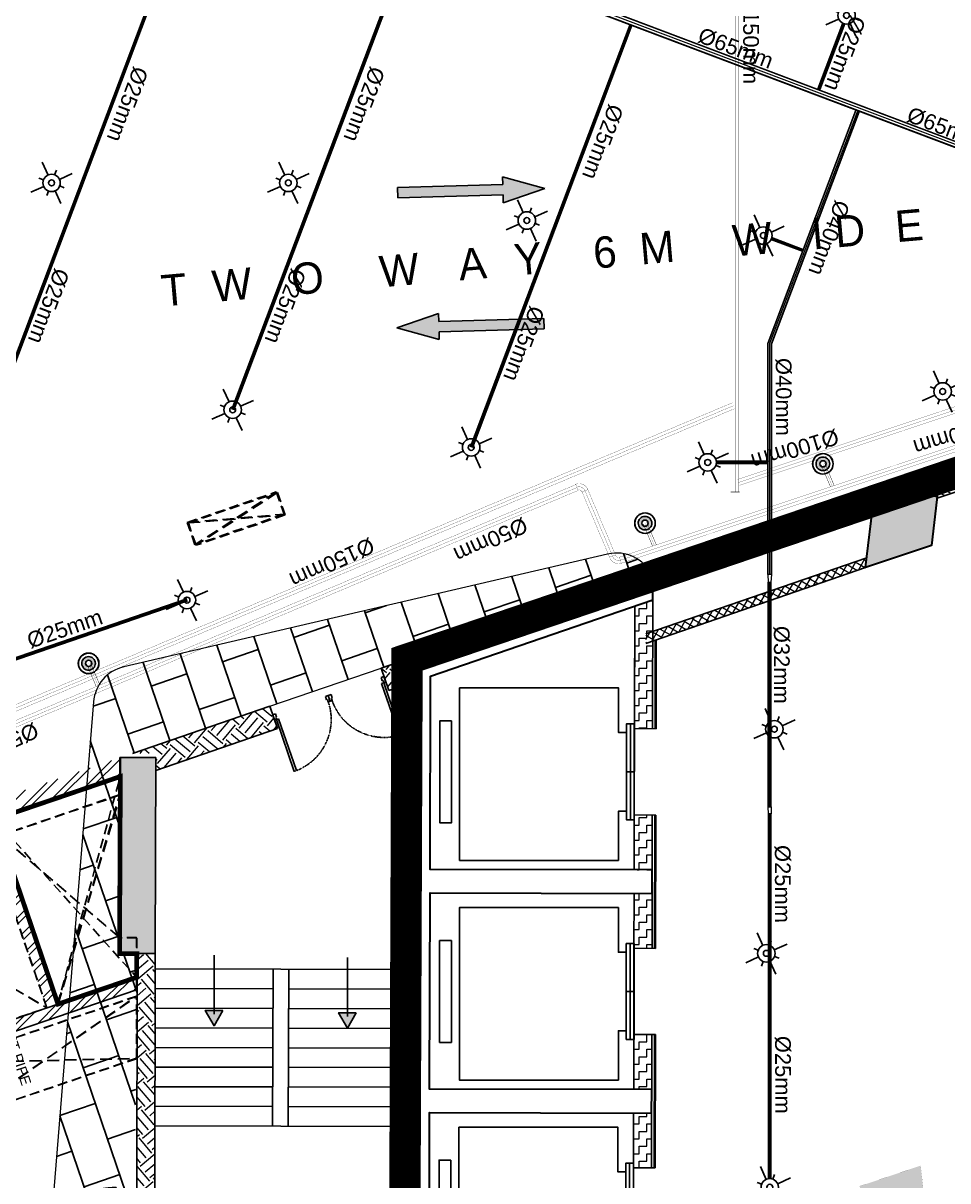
# Model space of a CAD drawing. Header units: inches. Extents: x 257070 to 799932, y -17980 to 269260.
# Drawn here: x 292529 to 304313, y 64917 to 79677 of the extents above; entities that cross this region are included whole.
import ezdxf

# ---------------------------------------------------------------- set-up
doc = ezdxf.new("R2010")
doc.units = ezdxf.units.IN
doc.header["$MEASUREMENT"] = 0
for name, pattern in [('Basement 1floor plan$0$CENTERX2', [4, 2.5, -0.5, 0.5, -0.5]), ('CB_B2_AP$0$Str_00-04$0$HIDDEN4', [2.38125, 1.5875, -0.79375]), ('DASHED', [0.75, 0.5, -0.25]), ('HIDDEN', [0.375, 0.25, -0.125])]:
    doc.linetypes.add(name, pattern=pattern)
for name, color, linetype, lineweight in [('0-AES-DIM', 7, 'Continuous', 5), ('0-AES-F-SPRINKLER PIPE', 10, 'Continuous', 15), ('0-aes-FF-Sprinkler Header', 5, 'Continuous', 0), ('04--HATCH-0', 253, 'Continuous', 13), ('F--BRICKWALL HATCH', 252, 'Continuous', 20), ('M--TILING-1', 8, 'Continuous', 0), ('M--TILING-2', 252, 'Continuous', 18), ('Q--KERBS-0', 1, 'Continuous', 20), ('TEXT', 7, 'Continuous', 0)]:
    doc.layers.add(name, color=color, linetype=linetype, lineweight=lineweight)
doc.layers.add('0-AES-F-HYDRANT PIPE', color=7, linetype='Continuous', lineweight=15, true_color=0xf57247)
for name, color, linetype in [('0-AES-F-SPRINKLER', 10, 'Continuous'), ('0-aes-ff Nozzel', 30, 'Continuous'), ('0-aes-water curtan pipe', 200, 'Continuous'), ('basement-1 r.c.c.$0$DSP_R.C.C.', 1, 'Continuous'), ('basement-1 r.c.c.$0$DSP_R.C.C. HATCH', 253, 'Continuous'), ('basement1_AP$0$A-_DOOR----_E-N-', 2, 'Continuous'), ('basement1_AP$0$A-_ROAD----_E-_-', 2, 'Continuous'), ('CC_B2_AP$0$A-_RCON----_E-N-', 6, 'Continuous'), ('CLADDING', 132, 'Continuous'), ('DSP_ GROUND CUTOUT', 7, 'Continuous'), ('DSP_CUT-OUT', 252, 'Continuous'), ('DSP_DOOR', 8, 'Continuous'), ('DSP_LIFT CAR', 251, 'Continuous'), ('DSP_MISCELANEOUS', 252, 'Continuous'), ('DSP_WALL', 7, 'Continuous'), ('DSP_WALL HATCH', 8, 'Continuous'), ('ELE', 141, 'Continuous'), ('TILE-2', 33, 'Continuous')]:
    doc.layers.add(name, color=color, linetype=linetype)
doc.styles.get("Standard").update_dxf_attribs({"font": 'arial.ttf'})
doc.styles.add('TEXT style 175', font='GOTHIC.TTF')
doc.dimstyles.new('ISO-25', dxfattribs={"dimtxt": 2.5, "dimasz": 2.5, "dimexe": 1.25, "dimexo": 0.625, "dimtad": 1, "dimtxsty": 'Standard', "dimcen": 2.5, "dimadec": 0, "dimazin": 0, "dimtfac": 1, "dimtmove": 0, "dimatfit": 3, "dimfxl": 1, "dimarcsym": 0})
pattern_1 = [(71.075853, (604176.1, -512682.06), (-59.210509, 120.99273), [95.25, -95.25]), (161.075853, (604206.99, -512591.96), (-120.99273, -59.210509), [95.25, -95.25])]
pattern_2 = [(121.075853, (604176.1, -512682.06), (-348.654906, 86.43932), [254, -254]), (121.075853, (604094.52, -512731.23), (-348.654906, 86.43932), [254, -254]), (121.075853, (604012.94, -512780.4), (-348.654906, 86.43932), [254, -254]), (211.075853, (603969.36, -512769.6), (-86.43932, -348.654906), [254, -254]), (211.075853, (603920.2, -512688), (-86.43932, -348.654906), [254, -254]), (211.075853, (603871.03, -512606.43), (-86.43932, -348.654906), [254, -254])]

# ---------------------------------------------------------------- blocks, each defined once
blk = doc.blocks.new('CB_B2_AP$0$Str_00-04$0$Door-914')
at = {"layer": 'DSP_DOOR'}
for p, q in [((422, 914), (422, -16)), ((462, -16), (462, 914)), ((-468, -16), (-503, -16)), ((-503, -116), (-503, -16)), ((-503, -116), (-453, -116)), ((-468, -56), (-468, -16)), ((-468, -56), (-453, -56)), ((-453, -116), (-453, -56)), ((422, -16), (462, -16)), ((462, -56), (447, -56)), ((447, -116), (447, -56)), ((497, -116), (447, -116)), ((462, -56), (462, -16)), ((462, -16), (497, -16)), ((497, -16), (497, -116))]:
    blk.add_line(p, q, dxfattribs=at)
at = {"layer": 'DSP_DOOR', "linetype": 'CB_B2_AP$0$Str_00-04$0$HIDDEN4', "ltscale": 0.05, "extrusion": (0, 0, -1)}
blk.add_ellipse((462, -16), major_axis=(-658, 658), ratio=1, start_param=-0.785398, end_param=0.785398, dxfattribs=at)
blk = doc.blocks.new('CE_B1_AP$0$P-Lift')
at = {"layer": 'DSP_LIFT CAR'}
for points in [[(-41486, 62598), (-41486, 62748), (-42786, 62748), (-42786, 62598), (-41486, 62598)], [(-43265, 60470), (-43265, 62496), (-42536, 62496), (-42536, 62496), (-41736, 62496), (-41736, 62496), (-41067, 62496), (-41067, 60470), (-41636, 60470), (-41636, 60370), (-42636, 60370), (-42636, 60470), (-43265, 60470)]]:
    blk.add_lwpolyline(points, dxfattribs=at)
at = {"layer": 'DSP_LIFT CAR', "elevation": 0}
for points in [[(-42135, 60320), (-42746, 60320), (-42746, 60370), (-42135, 60370), (-42135, 60320)], [(-41526, 60320), (-42135, 60320), (-42135, 60370), (-41526, 60370), (-41526, 60320)], [(-42135, 60270), (-42746, 60270), (-42746, 60320), (-42135, 60320), (-42135, 60270)], [(-41526, 60270), (-42135, 60270), (-42135, 60320), (-41526, 60320), (-41526, 60270)]]:
    blk.add_lwpolyline(points, dxfattribs=at)
blk = doc.blocks.new('A$C74B46BF2')
at = {"layer": '04--HATCH-0', "ltscale": 0.1}
h = blk.add_hatch(dxfattribs=at)
h.set_pattern_fill('NET', color=8, scale=25, angle=131.0759, style=0)
h.set_pattern_definition([(131.075853, (604176.1, -512682.06), (-59.83608, -52.153947), []), (221.075853, (604176.1, -512682.06), (52.153947, -59.83608), [])])
h.paths.add_polyline_path([(-17917, 9029), (-17802, 8989), (-17809, 11953), (-17924, 12008)])
h = blk.add_hatch(dxfattribs=at)
h.set_pattern_fill('NET', color=8, scale=25, angle=131.0759, style=0)
h.set_pattern_definition([(131.075853, (604858.23, -513011.14), (-59.83608, -52.153947), []), (221.075853, (604858.23, -513011.14), (52.153947, -59.83608), [])])
h.paths.add_polyline_path([(-17235, 8700), (-17120, 8660), (-17127, 11624), (-17242, 11679)])
at = {"layer": 'basement-1 r.c.c.$0$DSP_R.C.C. HATCH', "ltscale": 2}
for points in [[(-17924, 12008), (-17918, 12893), (-17120, 12509), (-17127, 11624)], [(-9691, 8997), (-9688, 9815), (-8888, 9638), (-8891, 8820)]]:
    blk.add_hatch(color=8, dxfattribs=at).paths.add_polyline_path(points)
at = {"layer": 'F--BRICKWALL HATCH'}
h = blk.add_hatch(dxfattribs=at)
h.set_pattern_fill('ANSI31', color=8, scale=500, style=0)
h.set_pattern_definition([(45, (-880495.806, -1082689.096), (-44.1941738, 44.1941738), [])])
h.paths.add_polyline_path([(-17807, 14375), (-17657, 14374), (-17649, 15400), (-17799, 15401)])
h.paths.add_polyline_path([(-17818, 12775), (-17669, 12703), (-17664, 13374), (-17814, 13375)])
at = {"layer": 'F--BRICKWALL HATCH', "ltscale": 0.1}
h = blk.add_hatch(dxfattribs=at)
h.set_pattern_fill('ZIGZAG', color=8, scale=30, angle=71.0759)
h.set_pattern_definition(pattern_1)
h.paths.add_polyline_path([(-17617, 8926), (-17617, 8682), (-16140, 8172), (-16065, 8389)])
h = blk.add_hatch(dxfattribs=at)
h.set_pattern_fill('ZIGZAG', color=8, scale=30, angle=71.0759)
h.set_pattern_definition(pattern_1)
h.paths.add_polyline_path([(-9732, 6203), (-9807, 5985), (-9145, 5757), (-8317, 5471), (-8317, 5715)])
h.paths.add_polyline_path([(-12378, 7117), (-12453, 6899), (-11792, 6671), (-11717, 6888)])
h.paths.add_polyline_path([(-11433, 6790), (-11508, 6573), (-10846, 6344), (-10771, 6562)])
h.paths.add_polyline_path([(-14080, 7704), (-14155, 7487), (-13493, 7258), (-13418, 7476)])
h.paths.add_polyline_path([(-15025, 8030), (-15100, 7813), (-14438, 7585), (-14363, 7802)])
at = {"layer": 'F--BRICKWALL HATCH'}
h = blk.add_hatch(dxfattribs=at)
h.set_pattern_fill('EARTH', color=8, scale=40, angle=121.0759, style=0)
h.set_pattern_definition(pattern_2)
h.paths.add_polyline_path([(-17917, 5718), (-17917, 5368), (-17617, 5368), (-17617, 5614)])
h = blk.add_hatch(dxfattribs=at)
h.set_pattern_fill('EARTH', color=8, scale=40, angle=121.0759, style=0)
h.set_pattern_definition(pattern_2)
h.paths.add_polyline_path([(-17617, 3868), (-17917, 3868), (-17916, 2019), (-17820, 2299), (-17616, 2228)])
h = blk.add_hatch(dxfattribs=at)
h.set_pattern_fill('EARTH', color=8, scale=40, angle=111.4266, style=0)
h.set_pattern_definition([(111.426574, (604176.1, -512682.06), (-329.233545, 143.65679), [254, -254]), (111.426574, (604087.43, -512716.86), (-329.233545, 143.65679), [254, -254]), (111.426574, (603998.77, -512751.65), (-329.233545, 143.65679), [254, -254]), (201.426574, (603957.61, -512733.7), (-143.65679, -329.233545), [254, -254]), (201.426574, (603922.82, -512645.03), (-143.65679, -329.233545), [254, -254]), (201.426574, (603888.02, -512556.36), (-143.65679, -329.233545), [254, -254])])
h.paths.add_polyline_path([(-14983, 1319), (-15407, 1465), (-15482, 1248), (-11989, 42), (-11914, 260)])
at = {"layer": 'TILE-2', "ltscale": 3.5}
h = blk.add_hatch(dxfattribs=at)
h.set_pattern_fill('AR-B816', color=8, scale=60, style=0)
h.set_pattern_definition([(360, (-7492.04, -79.27), (3e-14, 480), []), (90, (-7492.04, -79.27), (-480, 480), [480, -480])])
h.paths.add_polyline_path([(1032, -1713), (1032, -1113), (1032, -1186), (1032, -1787)], flags=16)
h.paths.add_polyline_path([(-837, -550), (-380, -615), (-468, -738)], flags=16)
h.paths.add_polyline_path([(-3786, -401), (-3566, -580), (-3804, -591)], flags=16)
edge = h.paths.add_edge_path()
edge.add_line((-7492, -2598), (-7492, -1429))
edge.add_line((-7492, -1429), (-7942, -1429))
edge.add_line((-7942, -1429), (-15482, 1248))
edge.add_line((-15482, 1248), (-15553, 1040))
edge.add_line((-15553, 1040), (-17917, 1856))
edge.add_line((-17917, 1856), (-17917, 9017))
edge.add_arc((-17859, 8521), 500, 96.6761, 174.2016)
edge.add_line((-18357, 8571), (-18996, 2270))
edge.add_arc((-18499, 2219), 500, 174.2016, 246.4265)
edge.add_line((-18699, 1761), (-8987, -2477))
edge.add_arc((-8627, -1652), 900, 246.4265, 267.7194)
edge.add_line((-8662, -2552), (-7492, -2598))
edge = h.paths.add_edge_path()
edge.add_line((-5939, -1479), (-5939, -2646))
edge.add_line((-5939, -2646), (999, -2936))
edge.add_arc((1035, -2037), 900, 267.7194, 276.3838)
edge.add_line((1135, -2931), (10413, -1893))
edge.add_arc((10315, -1005), 894, 276.3217, 294.831)
edge.add_line((10690, -1816), (12880, -805))
edge.add_arc((12512, -8), 878, 294.7731, 372.499)
edge.add_line((13369, 182), (11815, 6435))
edge.add_arc((11329, 6315), 500, 13.9644, 90.5671)
edge.add_line((11324, 6815), (10983, 6814))
edge.add_line((10983, 6814), (10978, -673))
edge.add_line((10978, -673), (8895, -939))
edge.add_line((8895, -939), (8866, -716))
edge.add_line((8866, -716), (1082, -1789))
edge.add_line((1082, -1789), (1093, -1713))
edge.add_line((1093, -1713), (1082, -79))
edge.add_line((1082, -79), (-5939, -79))
edge.add_line((-5939, -79), (-7442, -79))
edge.add_line((-7442, -79), (-7442, -1279))
edge.add_line((-7442, -1279), (-7442, -1279))
edge.add_line((-7442, -1279), (-7442, -1479))
edge.add_line((-7442, -1479), (-5939, -1479))
at = {"layer": 'basement-1 r.c.c.$0$DSP_R.C.C.', "color": 8}
for p, q in [((-17770, 2281), (-17917, 1856)), ((-15407, 1465), (-17770, 2281)), ((-17917, 1856), (-15553, 1040)), ((-15553, 1040), (-15407, 1465))]:
    blk.add_line(p, q, dxfattribs=at)
at = {"layer": 'basement-1 r.c.c.$0$DSP_R.C.C.', "color": 8, "lineweight": 30, "elevation": 0}
for points in [[(-17924, 12008), (-17918, 12893), (-17120, 12509), (-17127, 11624)], [(-17917, 9029), (-17917, 5718), (-10869, 3284), (-12012, -24), (-11728, -122), (-10586, 3186), (-8317, 2403), (-8317, -1297), (-8017, -1403), (-8017, 5611), (-8317, 5715), (-8317, 2721), (-12357, 4115), (-11433, 6790), (-11717, 6888), (-12640, 4213), (-15003, 5029), (-14080, 7704), (-14363, 7802), (-15287, 5127), (-17617, 5932), (-17617, 8926)]]:
    blk.add_lwpolyline(points, close=True, dxfattribs=at)
at = {"layer": 'basement-1 r.c.c.$0$DSP_R.C.C.', "color": 8, "lineweight": 30, "const_width": 0.5, "elevation": 0}
blk.add_lwpolyline([(-9691, 8997), (-9688, 9815), (-8888, 9638), (-8891, 8820)], close=True, dxfattribs=at)
at = {"layer": 'basement-1 r.c.c.$0$DSP_R.C.C. HATCH', "color": 8}
blk.add_trace([(-17770, 2281), (-17917, 1856), (-15407, 1465), (-15553, 1040)], dxfattribs=at)
at = {"layer": 'CC_B2_AP$0$A-_RCON----_E-N-', "color": 8}
blk.add_line((-17650, 8937), (-17917, 9029), dxfattribs=at)
at = {"layer": 'CLADDING', "color": 8, "ltscale": 2}
for p, q in [((-16092, 8156), (-16140, 8172)), ((-15100, 7813), (-15147, 7829)), ((-13493, 7258), (-13446, 7242)), ((-12453, 6899), (-12501, 6916))]:
    blk.add_line(p, q, dxfattribs=at)
at = {"layer": 'DSP_DOOR', "color": 8, "ltscale": 0.1}
for p, q in [((-15100, 7813), (-16140, 8172)), ((-12453, 6899), (-13493, 7258)), ((-9807, 5985), (-10846, 6344))]:
    blk.add_line(p, q, dxfattribs=at)
at = {"layer": 'DSP_WALL', "color": 8}
for p, q in [((-17814, 13375), (-17818, 12845)), ((-17664, 13374), (-17669, 12773)), ((-17917, 9029), (-17924, 12008)), ((-17802, 8989), (-17809, 11953)), ((-17235, 8700), (-17242, 11679)), ((-17120, 8660), (-17127, 11624)), ((-16065, 8389), (-17767, 8977)), ((-16050, 8432), (-17121, 8802)), ((-16054, 8421), (-17121, 8789)), ((-16140, 8172), (-17617, 8682)), ((-16140, 8172), (-16990, 8466)), ((-16140, 8172), (-16050, 8432)), ((-15100, 7813), (-15010, 8073)), ((-14363, 7802), (-15025, 8030)), ((-13407, 7507), (-15014, 8062)), ((-13403, 7518), (-15010, 8073)), ((-14438, 7585), (-15100, 7813)), ((-13418, 7476), (-14080, 7704)), ((-13493, 7258), (-14155, 7487)), ((-13493, 7258), (-13403, 7518)), ((-12453, 6899), (-12364, 7159)), ((-11717, 6888), (-12378, 7117)), ((-10761, 6593), (-12367, 7148)), ((-10757, 6604), (-12364, 7159)), ((-11792, 6671), (-12453, 6899)), ((-10771, 6562), (-11433, 6790)), ((-10846, 6344), (-11508, 6573)), ((-10846, 6344), (-10757, 6604)), ((-17917, 5718), (-17917, 5368)), ((-17617, 5614), (-17617, 5368)), ((-17917, 5368), (-17617, 5368)), ((-17917, 3868), (-17916, 2019)), ((-17917, 3868), (-17617, 3868)), ((-17617, 3868), (-17616, 2228)), ((-11914, 259), (-15407, 1465)), ((-11989, 42), (-15482, 1248))]:
    blk.add_line(p, q, dxfattribs=at)
at = {"layer": 'DSP_WALL HATCH', "color": 8, "ltscale": 0.1}
for p, q in [((-17924, 12008), (-17127, 11624)), ((-17617, 8682), (-17617, 8926)), ((-17617, 8682), (-17617, 8926))]:
    blk.add_line(p, q, dxfattribs=at)
at = {"layer": 'ELE', "color": 8, "ltscale": 2}
for p, q in [((-14178, 4427), (-15222, 1402)), ((-13941, 4345), (-14431, 2927)), ((-13705, 4263), (-14195, 2846)), ((-13469, 4182), (-13958, 2764)), ((-13232, 4100), (-13722, 2682)), ((-12996, 4019), (-13486, 2601)), ((-12760, 3937), (-13249, 2519)), ((-12524, 3855), (-13013, 2438)), ((-13332, 749), (-12284, 3784)), ((-12777, 2356), (-14667, 3009)), ((-14732, 2820), (-12842, 2167)), ((-14496, 2738), (-14986, 1320)), ((-14260, 2656), (-14749, 1239)), ((-14024, 2575), (-14513, 1157)), ((-13787, 2493), (-14277, 1075)), ((-13551, 2412), (-14040, 994)), ((-13315, 2330), (-13804, 912)), ((-13078, 2249), (-13568, 831))]:
    blk.add_line(p, q, dxfattribs=at)
at = {"layer": 'ELE', "color": 8}
for p, q in [((-13856, 3522), (-14565, 3767)), ((-14436, 1924), (-15145, 2169))]:
    blk.add_line(p, q, dxfattribs=at)
at = {"layer": 'ELE', "color": 8, "elevation": 0}
for points in [[(-13862, 3644), (-13714, 3473), (-13936, 3430)], [(-14442, 2046), (-14294, 1875), (-14516, 1832)]]:
    blk.add_lwpolyline(points, close=True, dxfattribs=at)
at = {"layer": 'ELE', "color": 8}
for points in [[(-13862, 3644), (-13714, 3473), (-13936, 3430), (-13714, 3473)], [(-14442, 2046), (-14294, 1875), (-14516, 1832), (-14294, 1875)]]:
    blk.add_solid(points, dxfattribs=at)
at = {"layer": 'M--TILING-1', "color": 8}
blk.add_line((-17917, 3868), (-17917, 5368), dxfattribs=at)
at = {"layer": 'Q--KERBS-0', "color": 8, "elevation": 0}
blk.add_lwpolyline([(-17917, 9029), (-17917, 9017, 0.351688), (-18357, 8571), (-18996, 2270, 0.326005), (-18699, 1761), (-8987, -2477, 0.093176), (-8662, -2552), (999, -2936, 0.037824), (1135, -2931), (10413, -1893, 0.080938), (10690, -1816), (12880, -805, 0.352773), (13369, 182), (11815, 6435, 0.34431), (11330, 6815), (10983, 6814)], format="xyb", dxfattribs=at)
at = {"color": 8, "extrusion": (1.00974e-28, -1.26218e-28, -1), "xscale": -0.9999999999999979, "zscale": -0.9999999999999979, "rotation": 198.9241474647687}
for p in [(35932, 78669), (33284, 77758), (30637, 76844)]:
    blk.add_blockref('CE_B1_AP$0$P-Lift', p, dxfattribs=at)
at = {"layer": 'DSP_DOOR', "color": 8, "extrusion": (-2.01948e-28, 3.87068e-28, -1), "xscale": 0.7499999999751775, "yscale": 0.7499999999751775, "zscale": -0.7499999999999999, "rotation": 89.99052859786215}
blk.add_blockref('CB_B2_AP$0$Str_00-04$0$Door-914', (17718, 4995), dxfattribs=at)
at = {"layer": 'DSP_DOOR', "color": 8, "extrusion": (2.69265e-28, 1.00974e-28, -1), "xscale": -0.7499999999374053, "yscale": 0.7500000000000023, "zscale": -0.7499999999374053, "rotation": 89.99052860627435}
blk.add_blockref('CB_B2_AP$0$Str_00-04$0$Door-914', (17717, 4240), dxfattribs=at)
blk = doc.blocks.new('basement1_AP$0$AR-DIR-A')
h = blk.add_hatch()
h.set_pattern_fill('ANSI31', color=8)
h.paths.add_polyline_path([(158, -458), (26, -458), (26, -1800), (-74, -1800), (92, -2335), (258, -1800), (158, -1800)])
at = {"layer": 'DSP_MISCELANEOUS', "color": 8}
for p, q in [((158, -458), (26, -458)), ((26, -458), (26, -1800)), ((158, -458), (158, -1800)), ((26, -1800), (-74, -1800)), ((-74, -1800), (92, -2335)), ((258, -1800), (92, -2335)), ((158, -1800), (258, -1800))]:
    blk.add_line(p, q, dxfattribs=at)
blk = doc.blocks.new('A$C5F06202A')
at = {"layer": 'DSP_ GROUND CUTOUT', "color": 8, "linetype": 'DASHED', "ltscale": 300}
for p, q in [((5080, 9584), (4043, 8910)), ((3945, 9194), (5178, 9300)), ((353, 7645), (1391, 8318)), ((256, 7928), (1488, 8034)), ((2297, 3056), (3084, 5725)), ((3080, 3903), (1561, 5203)), ((97, 4384), (1419, 5155)), ((0, 4668), (1516, 4871)), ((1591, 4653), (736, 2521)), ((172, 4167), (2155, 3007)), ((1054, 1594), (3298, 3156)), ((811, 2303), (3296, 2363))]:
    blk.add_line(p, q, dxfattribs=at)
at = {"layer": 'DSP_ GROUND CUTOUT', "color": 8, "linetype": 'HIDDEN', "ltscale": 500}
for points in [[(3945, 9194), (5080, 9584), (5178, 9300), (4043, 8910), (3945, 9194)], [(256, 7928), (1391, 8318), (1488, 8034), (353, 7645), (256, 7928)], [(3084, 5725), (1561, 5203), (2297, 3056), (3299, 3399), (3300, 3903), (3080, 3903), (3084, 5725)], [(811, 2303), (1054, 1594), (3296, 2363), (3298, 3156), (811, 2303)]]:
    blk.add_lwpolyline(points, dxfattribs=at)
for points in [[(0, 4668), (1419, 5155), (1516, 4871), (97, 4384)], [(736, 2521), (2155, 3007), (1591, 4653), (172, 4167)]]:
    blk.add_lwpolyline(points, close=True, dxfattribs=at)
blk = doc.blocks.new('basement1_AP$0$door .9m')
at = {"layer": 'DSP_DOOR'}
for p, q in [((49430, 155741), (49582, 156617)), ((49621, 156610), (49469, 155734)), ((49621, 156610), (49582, 156617)), ((49396, 155747), (49378, 155648)), ((49430, 155741), (49396, 155747)), ((49423, 155701), (49430, 155741)), ((49469, 155734), (49430, 155741)), ((49378, 155648), (49428, 155640)), ((49423, 155701), (49438, 155699)), ((49428, 155640), (49438, 155699)), ((50340, 155543), (50346, 155582)), ((50346, 155582), (50381, 155576)), ((50364, 155478), (50381, 155576)), ((50315, 155486), (50325, 155545)), ((50364, 155478), (50315, 155486)), ((50340, 155543), (50325, 155545))]:
    blk.add_line(p, q, dxfattribs=at)
at = {"layer": 'DSP_DOOR', "linetype": 'CB_B2_AP$0$Str_00-04$0$HIDDEN4', "ltscale": 0.5}
blk.add_arc((49423, 155701), 930, 350.1674, 77.7024, dxfattribs=at)
blk = doc.blocks.new('*U761')
at = {"layer": '0-AES-F-SPRINKLER PIPE', "color": 200, "lineweight": 30, "const_width": 2.67}
for points in [[(-1770300, 105094), (-1770300, -19030)], [(-1770220, 105094), (-1770220, -19030)]]:
    blk.add_lwpolyline(points, dxfattribs=at)
at = {"layer": '0-AES-F-SPRINKLER PIPE', "color": 252, "lineweight": 30, "const_width": 2.67}
blk.add_lwpolyline([(-1770260, 105094), (-1770260, -19030)], dxfattribs=at)
blk = doc.blocks.new('*U775')
at = {"layer": '0-AES-F-SPRINKLER PIPE', "color": 200, "lineweight": 30, "const_width": 2.67}
for points in [[(-1770300, 100035), (-1770300, 78335)], [(-1770220, 100035), (-1770220, 78335)]]:
    blk.add_lwpolyline(points, dxfattribs=at)
at = {"layer": '0-AES-F-SPRINKLER PIPE', "color": 252, "lineweight": 30, "const_width": 2.67}
blk.add_lwpolyline([(-1770260, 100035), (-1770260, 78335)], dxfattribs=at)
blk = doc.blocks.new('*U757')
at = {"layer": '0-AES-F-SPRINKLER PIPE', "color": 200, "lineweight": 30, "const_width": 2.67}
for points in [[(-1770300, 102562), (-1770300, 98690)], [(-1770220, 102562), (-1770220, 98690)]]:
    blk.add_lwpolyline(points, dxfattribs=at)
at = {"layer": '0-AES-F-SPRINKLER PIPE', "color": 252, "lineweight": 30, "const_width": 2.67}
blk.add_lwpolyline([(-1770260, 102562), (-1770260, 98690)], dxfattribs=at)
blk = doc.blocks.new('*U701')
at = {"layer": '0-aes-FF-Sprinkler Header', "color": 1, "const_width": 5}
for points in [[(12087231, -3664419), (12087541, -3664419)], [(12087231, -3664469), (12087541, -3664469)]]:
    blk.add_lwpolyline(points, dxfattribs=at)
at = {"layer": '0-aes-FF-Sprinkler Header', "color": 8, "const_width": 2}
blk.add_lwpolyline([(12087231, -3664444), (12087541, -3664444)], dxfattribs=at)
blk = doc.blocks.new('Nozzel')
at = {"transparency": 33554585}
h = blk.add_hatch(color=30, dxfattribs=at)
h.dxf.hatch_style = 1
edge = h.paths.add_edge_path()
edge.add_ellipse((-1664094, 224269), major_axis=(0.9, 87), ratio=1, start_angle=0, end_angle=360)
edge = h.paths.add_edge_path(flags=16)
edge.add_arc((-1664094, 224269), 40, 0, 360)
blk.add_circle((-1664094, 224269), 40)
at = {"layer": '0-AES-F-SPRINKLER', "color": 13}
blk.add_circle((-1664094, 224269), 131, dxfattribs=at)
for major_axis, start_param, end_param in [((1, 130), 1.575618, 7.858803), ((0.9, 87), 1.580914353715009, 7.864099660894595)]:
    blk.add_ellipse((-1664094, 224269), major_axis=major_axis, ratio=1, start_param=start_param, end_param=end_param, dxfattribs=at)
at = {"layer": '0-AES-F-SPRINKLER PIPE', "lineweight": 30, "rotation": 180}
blk.add_blockref('*U701', (10423137, -3440175), dxfattribs=at)
blk = doc.blocks.new('A$C3B671B2F')
at = {"layer": '0-AES-F-SPRINKLER PIPE', "color": 200, "lineweight": 30, "const_width": 2.67}
for points in [[(1, 1, -0.414214), (121, 121, -0.414214)], [(81, 1, -0.414214), (121, 41, -0.414214)]]:
    blk.add_lwpolyline(points, format="xyb", dxfattribs=at)
for points in [[(81, 1), (1, 1)], [(121, 41), (121, 121)]]:
    blk.add_lwpolyline(points, dxfattribs=at)
at = {"layer": '0-AES-F-SPRINKLER PIPE', "color": 252, "lineweight": 30, "const_width": 2.67}
blk.add_lwpolyline([(41, 1, -0.414214), (121, 81)], format="xyb", dxfattribs=at)
blk = doc.blocks.new('*U751')
at = {"layer": '0-AES-F-SPRINKLER PIPE', "color": 200, "lineweight": 30, "const_width": 2.67}
for points in [[(-1770300, 103462), (-1770300, 90400)], [(-1770220, 103462), (-1770220, 90400)]]:
    blk.add_lwpolyline(points, dxfattribs=at)
at = {"layer": '0-AES-F-SPRINKLER PIPE', "color": 252, "lineweight": 30, "const_width": 2.67}
blk.add_lwpolyline([(-1770260, 103462), (-1770260, 90400)], dxfattribs=at)
blk = doc.blocks.new('*U774')
at = {"layer": '0-AES-F-SPRINKLER PIPE', "color": 200, "lineweight": 30, "const_width": 2.67}
for points in [[(-1770300, 110153), (-1770300, 98610)], [(-1770220, 110153), (-1770220, 98610)]]:
    blk.add_lwpolyline(points, dxfattribs=at)
at = {"layer": '0-AES-F-SPRINKLER PIPE', "color": 252, "lineweight": 30, "const_width": 2.67}
blk.add_lwpolyline([(-1770260, 110153), (-1770260, 98610)], dxfattribs=at)
blk = doc.blocks.new('*U776')
at = {"layer": '0-AES-F-SPRINKLER PIPE', "color": 200, "lineweight": 30, "const_width": 2.67}
for points in [[(-1770300, 101730), (-1770300, 100827)], [(-1770220, 101730), (-1770220, 100827)]]:
    blk.add_lwpolyline(points, dxfattribs=at)
at = {"layer": '0-AES-F-SPRINKLER PIPE', "color": 252, "lineweight": 30, "const_width": 2.67}
blk.add_lwpolyline([(-1770260, 101730), (-1770260, 100827)], dxfattribs=at)
blk = doc.blocks.new('*U777')
at = {"layer": '0-AES-F-SPRINKLER PIPE', "color": 200, "lineweight": 30, "const_width": 2.67}
for points in [[(-1770300, 99968), (-1770300, 87930)], [(-1770220, 99968), (-1770220, 87930)]]:
    blk.add_lwpolyline(points, dxfattribs=at)
at = {"layer": '0-AES-F-SPRINKLER PIPE', "color": 252, "lineweight": 30, "const_width": 2.67}
blk.add_lwpolyline([(-1770260, 99968), (-1770260, 87930)], dxfattribs=at)
blk = doc.blocks.new('*U603')
at = {"layer": '0-AES-F-SPRINKLER'}
for p, q in [((171672, 56809), (171672, 56871)), ((171562, 56699), (171500, 56699)), ((171783, 56699), (171845, 56699)), ((171672, 56588), (171672, 56526))]:
    blk.add_line(p, q, dxfattribs=at)
for radius in [111, 37.8]:
    blk.add_circle((171672, 56699), radius, dxfattribs=at)
at = {"layer": '0-AES-F-SPRINKLER PIPE'}
for points, override in [([(171468, 56903), (171594, 56777)], {"dimasz": 70, "dimtad": 0, "dimfxl": 13, "dimarcsym": 1}), ([(171877, 56903), (171751, 56777)], {"dimasz": 70, "dimtad": 0, "dimfxl": 13, "dimarcsym": 1}), ([(171468, 56494), (171594, 56620)], {"dimasz": 70, "dimtad": 0, "dimfxl": 13, "dimarcsym": 1}), ([(171877, 56494), (171751, 56620)], {"dimasz": 70, "dimgap": 0.625, "dimtad": 0, "dimfxl": 13, "dimarcsym": 1})]:
    blk.add_leader(points, dimstyle='ISO-25', override=override, dxfattribs=at)

msp = doc.modelspace()

# ---------------------------------------------------------------- hatches: boundary and pattern name
at = {"layer": 'DSP_WALL HATCH', "ltscale": 50}
h = msp.add_hatch(dxfattribs=at)
h.set_pattern_fill('ANSI32', color=8, scale=20, angle=-0.12357, style=0)
h.set_pattern_definition([(44.87643, (265179.87, -13.38), (-134.413, 134.99404), []), (44.87643, (265269.67, -13.57), (-134.413, 134.99404), [])])
h.paths.add_polyline_path([(293767.1, 70071.8), (293768.1, 70314.9), (291953.9, 69696.9), (292098.3, 69269.8), (292100.2, 69270.4), (292196.9, 68986.4), (292194.4, 68985.6), (292268.1, 68767.7), (292271.1, 68768.7), (292831.8, 67121.7), (292967.3, 67167.7), (292169.6, 69527.4), (292169.5, 69527.6)])
h = msp.add_hatch(dxfattribs=at)
h.set_pattern_fill('ANSI32', color=8, scale=20, style=0)
h.set_pattern_definition([(45, (265323.2, -69.96), (-134.70384, 134.70384), []), (45, (265413, -69.96), (-134.70384, 134.70384), [])])
h.paths.add_polyline_path([(293973.7, 67515.2), (293973.4, 67356.6), (291459.5, 66497.9), (292323.6, 63978), (292746.3, 63977.1), (292746, 63827.1), (292216.4, 63828.2), (291268.9, 66591.3)])

# ---------------------------------------------------------------- linework, layer by layer
at = {"layer": '0-AES-F-SPRINKLER PIPE', "ltscale": 1000}
for p, q in [((294611.6, 72335.6), (290893.8, 71060.8, 0)), ((294612.6, 72332.7), (290894.7, 71058, 0)), ((294616.6, 72320.9), (290898.8, 71046.1, 0)), ((294620.7, 72309.1), (290902.8, 71034.3, 0)), ((294621.7, 72306.2), (290903.8, 71031.5, 0))]:
    msp.add_line(p, q, dxfattribs=at)
at = {"layer": '0-AES-F-SPRINKLER PIPE', "ltscale": 1000, "elevation": 0}
for points in [[(311997.2, 75299.8), (292898.8, 82514)], [(311999.3, 75305.4), (292901, 82519.7)], [(311972.1, 75233.4), (292873.7, 82447.6)], [(311974.2, 75239), (292875.9, 82453.2)], [(311985.7, 75269.4), (292887.3, 82483.6)], [(294799.5, 81720.2), (292167.5, 74752.6)], [(294802.3, 81719.1), (292170.3, 74751.5)], [(294814, 81714.7), (292182, 74747.1)], [(294825.7, 81710.3), (292193.7, 74742.7)], [(294828.5, 81709.2), (292196.5, 74741.6)], [(297439.5, 80723), (295184.2, 74752.6)], [(297442.3, 80721.9), (295187, 74751.5)], [(297454, 80717.5), (295198.7, 74747.1)], [(297465.6, 80713.1), (295210.4, 74742.7)], [(297468.5, 80712), (295213.2, 74741.6)], [(300258.3, 79658.2), (298224.1, 74273.2)], [(300261.1, 79657.1), (298227, 74272.2)], [(300272.8, 79652.7), (298238.6, 74267.7)], [(300284.5, 79648.3), (298250.3, 74263.3)], [(300287.3, 79647.2), (298253.1, 74262.3)], [(302969, 79677.6), (302651.3, 78836.6)], [(302971.7, 79676.2), (302654.1, 78835.5)], [(302983.1, 79671.1), (302665.8, 78831.1)], [(302995.1, 79667.4), (302677.5, 78826.7)], [(302998, 79666.7), (302680.3, 78825.6)], [(302460.3, 76763.7), (302059.4, 76915.1)], [(302461.3, 76766.5), (302060.8, 76917.8)], [(302465.7, 76778.2), (302065.9, 76929.2)], [(302470.2, 76789.9), (302069.6, 76941.2)], [(302471.2, 76792.7), (302070.4, 76944.1)], [(302024.8, 74091.4), (301362.5, 74091.4)], [(302024.8, 74060.4), (301362.5, 74060.4)], [(302024.8, 74088.4), (301362.9, 74088.4)], [(302024.8, 74063.4), (301362.9, 74063.4)], [(302024.8, 74075.9), (301363.6, 74075.9)], [(302024.8, 69684.3), (302024.8, 72550.5)], [(302027.8, 69684.3), (302027.8, 72550.5)], [(302043.8, 69684.3), (302043.8, 72550.5)], [(302059.8, 69684.3), (302059.8, 72550.5)], [(302062.8, 69684.3), (302062.8, 72550.5)], [(302028.3, 64945.1), (302028.3, 69594.8)], [(302031.3, 64945.5), (302031.3, 69594.8)], [(302043.8, 64946.2), (302043.8, 69594.8)], [(302056.3, 64945.5), (302056.3, 69594.8)], [(302059.3, 64945.1), (302059.3, 69594.8)]]:
    msp.add_lwpolyline(points, dxfattribs=at)
for points in [[(302019.8, 72648.5), (302019.8, 75587.5, -0.0905388), (302023.4, 75607.3), (303142.1, 78568.8)], [(302023.8, 72648.5), (302023.8, 75587.5, -0.0905388), (302027.2, 75605.8), (303145.9, 78567.4)], [(302043.8, 72648.5), (302043.8, 75587.5, -0.0905388), (302045.9, 75598.8), (303164.6, 78560.4)], [(302063.8, 72648.5), (302063.8, 75587.5, -0.0905388), (302064.6, 75591.7), (303183.3, 78553.3)], [(302067.8, 72648.5), (302067.8, 75587.5, -0.0905388), (302068.3, 75590.3), (303187.1, 78551.9)]]:
    msp.add_lwpolyline(points, format="xyb", dxfattribs=at)
for points in [[(302067.8, 72648.5), (302019.8, 72648.5), (302024.8, 72550.5), (302062.8, 72550.5)], [(302024.8, 69684.3), (302062.8, 69684.3), (302059.3, 69594.8), (302028.3, 69594.8)]]:
    msp.add_lwpolyline(points, close=True, dxfattribs=at)
at = {"layer": '0-aes-water curtan pipe', "ltscale": 1000, "const_width": 5, "elevation": 0}
msp.add_lwpolyline([(301544, 73699.1), (301659.3, 73699.1)], dxfattribs=at)
at = {"layer": 'basement1_AP$0$A-_ROAD----_E-_-', "color": 8, "elevation": 0}
msp.add_lwpolyline([(297480.2, 102636.6, -0.0237236), (292572.7, 90142.1, 0.0386753), (288406.2, 76570.3, 0.0386753)], format="xyb", dxfattribs=at)
at = {"layer": 'DSP_CUT-OUT', "color": 8, "linetype": 'HIDDEN', "ltscale": 500}
for p, q in [((292967, 67168.7, 0), (293767.1, 70071.5, 0)), ((292169.6, 69527.4, 0), (293976.3, 67509.9, 0))]:
    msp.add_line(p, q, dxfattribs=at)
at = {"layer": 'DSP_CUT-OUT', "color": 8, "const_width": 60, "elevation": 0}
msp.add_lwpolyline([(293767.1, 70071.8), (292169.5, 69527.6), (292972.4, 67170.5), (293976.1, 67512.4), (293977.4, 67814.2), (293757.4, 67815.2)], close=True, dxfattribs=at)
at = {"layer": 'DSP_MISCELANEOUS', "color": 8, "ltscale": 300, "elevation": 0}
msp.add_lwpolyline([(294218.1, 70313.2), (293762.8, 70314.2), (293757.4, 67815.2), (294212.8, 67814.2)], close=True, dxfattribs=at)
at = {"layer": 'DSP_WALL', "color": 8, "ltscale": 50, "elevation": 0}
msp.add_lwpolyline([(293974.5, 67511.9), (293974.2, 67353.2), (291460.3, 66494.6), (292324.4, 63974.7), (292747.1, 63973.8), (292746.8, 63823.8), (292217.2, 63824.9), (291269.7, 66588), (293974.5, 67511.9)], dxfattribs=at)
at = {"layer": 'M--TILING-2', "color": 8, "linetype": 'Basement 1floor plan$0$CENTERX2', "ltscale": 1000, "const_width": 400, "elevation": 0}
msp.add_lwpolyline([(362913.5, 78945.2), (356607.5, 78193.9), (356438.2, 72048.3), (343669.7, 67336.7), (342600.9, 73096.2), (342087.7, 75861.7), (341941.8, 76287.4), (341917.2, 76359.2), (332268.4, 73048.3), (329845.4, 72318.4), (330647.8, 66756.1), (307375.3, 58777.1), (306624.2, 64255), (304158.1, 63408.2), (297379.9, 61087.4), (297421.1, 71567), (313496.8, 77026.1), (313768.1, 82434.7), (332643.3, 86444.5), (338945.2, 87865.2), (350086.4, 91684.8, -0.0291146), (350643, 101934, -0.0244026)], format="xyb", dxfattribs=at)

# ---------------------------------------------------------------- block references
at = {"color": 8, "rotation": 288.9241474647687}
msp.add_blockref('A$C74B46BF2', (297823.3, 52764.2, 0), dxfattribs=at)
at = {"layer": '0-AES-DIM', "color": 51, "extrusion": (5.30526e-09, 2.23512e-09, 1), "rotation": 291.2814959604992}
msp.add_blockref('A$C3B671B2F', (299568.2, 73798.4, 0), dxfattribs=at)
at = {"layer": '0-AES-DIM', "color": 51, "extrusion": (6.36114e-09, -5.89191e-09, 1), "xscale": -1, "rotation": 196.8197918888672}
msp.add_blockref('A$C3B671B2F', (299999.8, 72871.9, 0), dxfattribs=at)
at = {"layer": '0-AES-F-SPRINKLER', "color": 7, "rotation": 339.306433233698}
for p in [(122390, 87398.1, 0), (112259.2, 85262.9, 0), (115275.8, 85262.9, 0), (118315.8, 84783.5, 0), (121329.9, 84591.7, 0), (123614.7, 82604, 0), (114566.4, 82370.4, 0), (117606.4, 81891, 0), (120620.5, 81699.2, 0), (113984.4, 79944.2), (121470, 78297.7, 0), (121368, 75440.4, 0), (121411.5, 72458.7, 0)]:
    msp.add_blockref('*U603', p, dxfattribs=at)
at = {"layer": '0-aes-ff Nozzel', "extrusion": (-5.49725e-10, 1.30482e-09, 1), "xscale": -1}
for p, rotation in [((-550043.6, 1520536.4, -5.5), 292.8458032662883), ((-552310.3, 1519779.9, 0), 292.8458032662883), ((-559401.3, 1517992.3, 0), 292.8457955373125)]:
    msp.add_blockref('Nozzel', p, dxfattribs=dict(at, rotation=rotation))
at = {"layer": '0-aes-water curtan pipe', "color": 51, "xscale": -1}
msp.add_blockref('*U761', (-1468658.4, 92729.5, 0), dxfattribs=at)
at = {"layer": '0-aes-water curtan pipe', "color": 51}
for name, p, rotation in [('*U751', (-162272.5, 1785342.8, 0), 108.5106510210589), ('*U776', (1969915.2, 669123, 0), 22.90925599569885)]:
    msp.add_blockref(name, p, dxfattribs=dict(at, rotation=rotation))
at = {"layer": '0-aes-water curtan pipe', "color": 51, "extrusion": (2.36917e-09, -7.09866e-09, 1), "xscale": -1, "rotation": 288.4563431589325}
for name, p in [('*U774', (-350158.4, 1722043.6, 0)), ('*U757', (-353907, 1720792.5, 0))]:
    msp.add_blockref(name, p, dxfattribs=at)
at = {"layer": '0-aes-water curtan pipe', "color": 51, "xscale": -1, "rotation": 292.8458032657958}
for name, p in [('*U777', (-477851.6, 1667375.7, 0)), ('*U775', (-479908.8, 1666306.3, 0))]:
    msp.add_blockref(name, p, dxfattribs=at)
at = {"layer": 'basement1_AP$0$A-_DOOR----_E-N-', "color": 8, "xscale": -1, "rotation": 350.0439679589001}
msp.add_blockref('basement1_AP$0$door .9m', (315471.3, -97999.4, 0), dxfattribs=at)
at = {"layer": 'DSP_ GROUND CUTOUT', "color": 8, "ltscale": 25, "rotation": 359.8764329780491}
msp.add_blockref('A$C5F06202A', (290670.2, 64118.8, 0), dxfattribs=at)
at = {"layer": 'DSP_ GROUND CUTOUT', "color": 8, "ltscale": 25}
msp.add_blockref('A$C5F06202A', (290675.2, 64117.1, 0), dxfattribs=at)
at = {"layer": 'DSP_MISCELANEOUS', "color": 8, "rotation": 91.6245020030742}
msp.add_blockref('basement1_AP$0$AR-DIR-A', (296845.5, 77409.1, 0), dxfattribs=at)
at = {"layer": 'DSP_MISCELANEOUS', "color": 8, "xscale": -1, "rotation": 271.6245020030747}
msp.add_blockref('basement1_AP$0$AR-DIR-A', (299628.6, 75767, 0), dxfattribs=at)

# ---------------------------------------------------------------- texts
at = {"layer": '0-AES-F-HYDRANT PIPE', "color": 7, "lineweight": -3, "insert": (292304.1, 67178.7, -4223), "char_height": 130, "width": 2390.824, "attachment_point": 2, "rotation": 288.03847}
msp.add_mtext('%%C150mm HYDRANT PIPE', dxfattribs=at)
at = {"layer": '0-AES-F-SPRINKLER PIPE', "color": 7, "linetype": 'Continuous', "lineweight": -3, "ltscale": 0.9, "char_height": 200, "width": 685.774, "attachment_point": 2}
for s, insert, rotation in [('%%C25mm', (303097.2, 79253.1), 249.30643), ('%%C65mm', (301646.3, 79454.1, 0), 339.30643), ('%%C25mm', (293953.6, 78604.5, 0), 249.30643), ('%%C25mm', (296970.2, 78604.5, 0), 249.30643), ('%%C25mm', (300010.2, 78125.1, 0), 249.30643), ('%%C65mm', (304309.3, 78441.7, 0), 339.30643), ('%%C40mm', (302894.6, 76901.4, 0), 249.30643), ('%%C25mm', (292948.6, 76031.9, 0), 249.30643), ('%%C25mm', (295965.3, 76031.9, 0), 249.30643), ('%%C25mm', (299005.3, 75552.5, 0), 249.30643), ('%%C40mm', (302321, 74911.8, 0), 270.11156), ('%%C25mm', (293025.9, 72052.3, 0), 18.92544), ('%%C32mm', (302297, 71496, 0), 270.11156), ('%%C25mm', (302309.5, 68702.3, 0), 270.11156), ('%%C25mm', (302312.5, 66269.3, 0), 270.11156)]:
    msp.add_mtext(s, dxfattribs=dict(at, insert=insert, rotation=rotation))
at = {"layer": '0-aes-water curtan pipe', "extrusion": (7.03085e-09, -9.04239e-19, 1), "insert": (301904.8, 79474.3, 0), "char_height": 200, "width": 685.774, "attachment_point": 2, "text_direction": (0, -1, 0)}
msp.add_mtext('%%C150mm', dxfattribs=at)
at = {"layer": '0-aes-water curtan pipe', "extrusion": (9.48545e-09, -4.78299e-09, 1), "char_height": 200, "width": 685.774, "attachment_point": 2, "text_direction": (-0.956239, -0.292587, 0)}
for s, insert in [('%%C40mm', (304387.6, 74306.3, 0)), ('%%C100mm', (302394.5, 74147.3, 0))]:
    msp.add_mtext(s, dxfattribs=dict(at, insert=insert))
at = {"layer": '0-aes-water curtan pipe', "extrusion": (9.12582e-09, -3.88128e-09, 1), "char_height": 200, "width": 685.774, "attachment_point": 2, "text_direction": (-0.910318, -0.413909, 0)}
for s, insert in [('%%C50mm', (298529.1, 72995.2, 0)), ('%%C150mm', (296506.5, 72705, 0)), ('%%C50mm', (292297, 70379.3, 0))]:
    msp.add_mtext(s, dxfattribs=dict(at, insert=insert))
at = {"layer": 'TEXT', "color": 8, "ltscale": 1000, "insert": (294305.6, 76058.4), "char_height": 400, "attachment_point": 7, "rotation": 5.00524, "style": 'TEXT style 175'}
msp.add_mtext_dynamic_manual_height_columns('{\\T2;TWO WAY 6M WIDE DRIVE WAY}', width=23911.084, gutter_width=20, heights=[0], dxfattribs=at)

doc.saveas('drawing.dxf')
